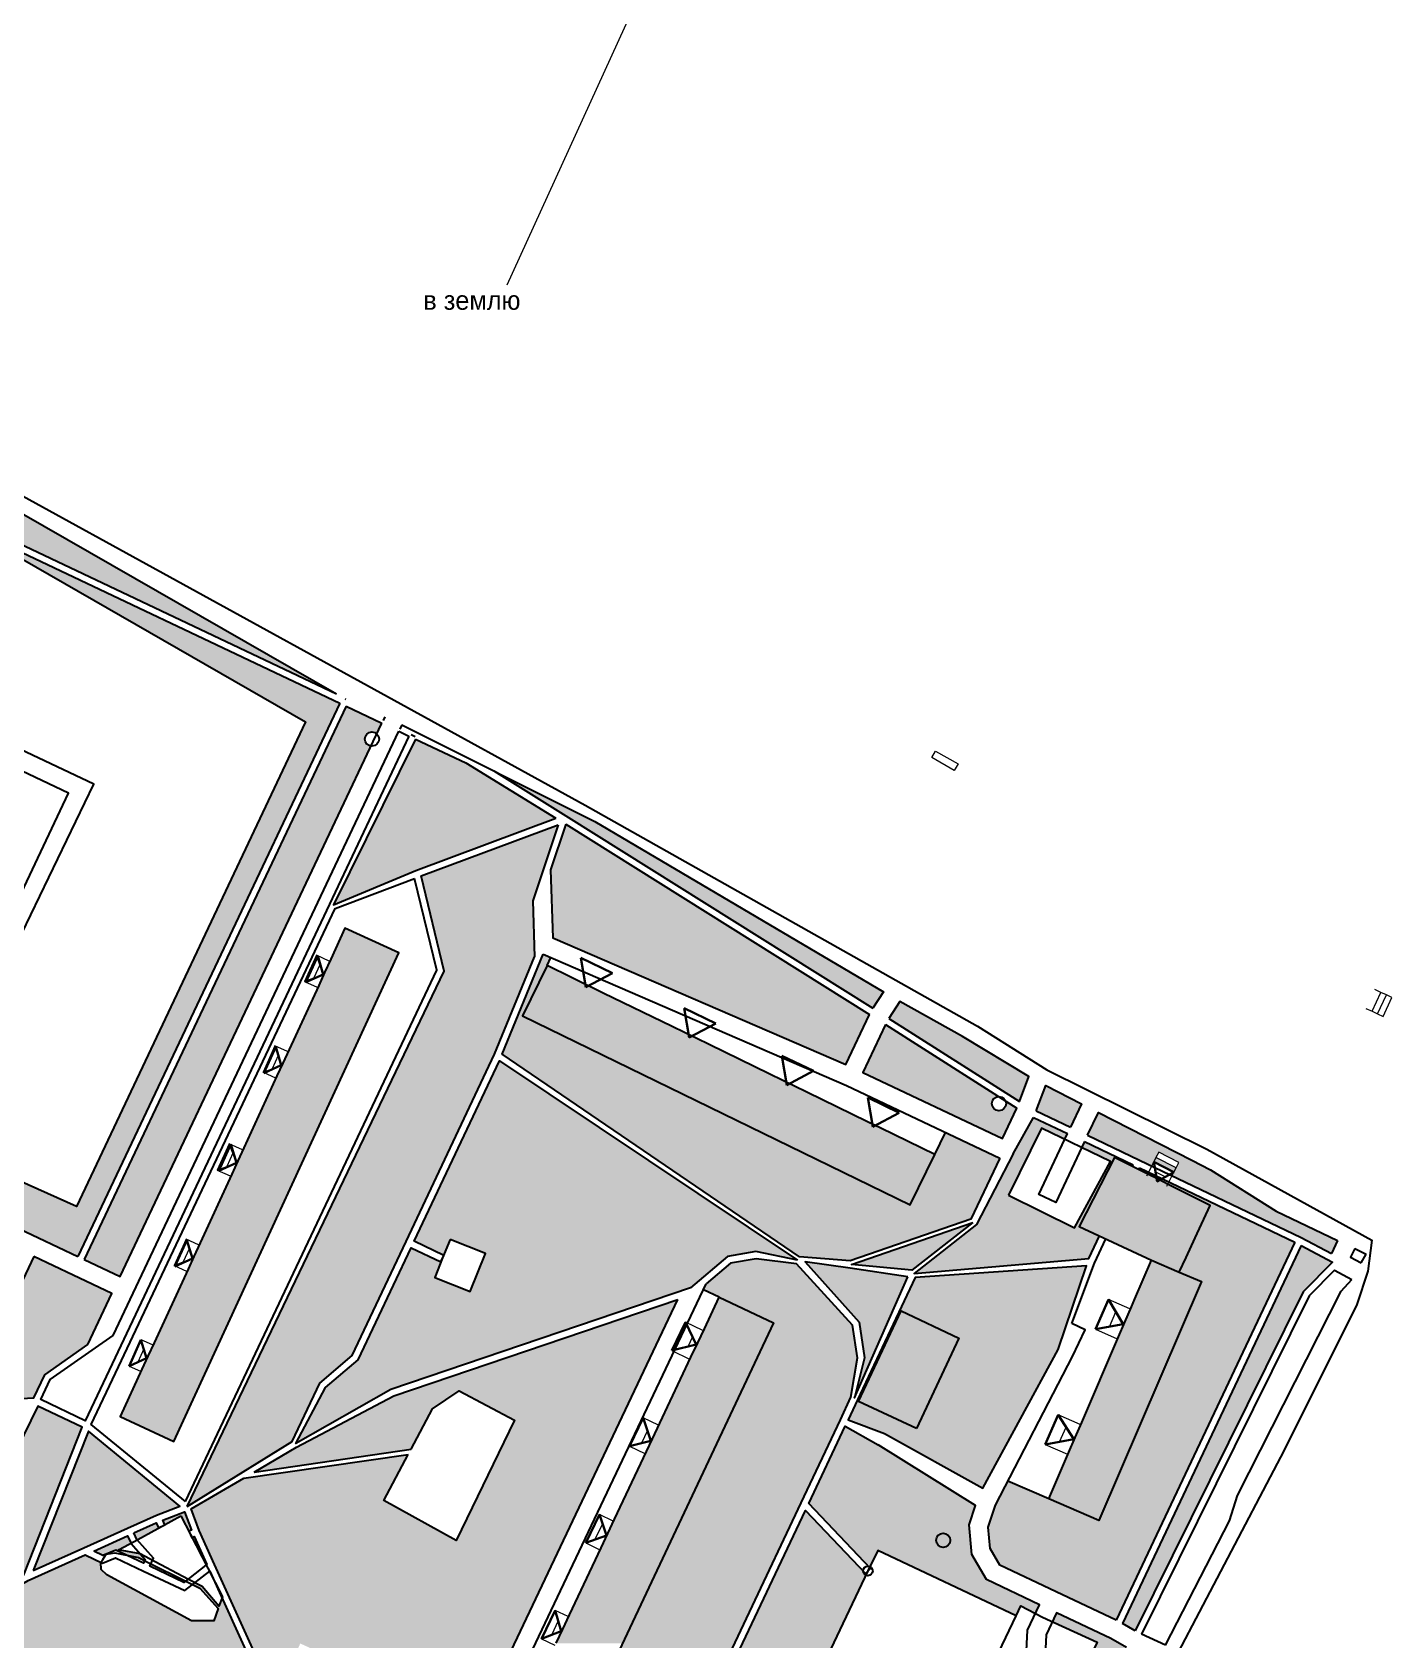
# Model space of a CAD drawing. Extents: x 1000 to 4000, y -4000 to -1000.
# Drawn here: x 2424.6 to 2712.3, y -2786.9 to -2446.8 of the extents above; entities that cross this region are included whole.
import ezdxf
from ezdxf.enums import TextEntityAlignment as Align

# ---------------------------------------------------------------- set-up
doc = ezdxf.new("R2010")
doc.units = 0
doc.header["$MEASUREMENT"] = 0
for name, color, linetype in [('18', 7, 'CONTINUOUS'), ('19', 7, 'CONTINUOUS'), ('AVTOSTOYANKI', 150, 'CONTINUOUS'), ('DOR_DOROZHKA', 40, 'CONTINUOUS'), ('DOR_LESTNICA', 6, 'CONTINUOUS'), ('DOR_PEREHOD', 9, 'CONTINUOUS'), ('DOR_TROPA_GRUNT', 42, 'CONTINUOUS'), ('GRANICA_UCHASTKA', 7, 'CONTINUOUS'), ('MUSOR_PLOSHCHADKI', 34, 'CONTINUOUS'), ('OGRAZHDENIYA', 12, 'CONTINUOUS'), ('PL_DETSKAYA', 1, 'CONTINUOUS'), ('PL_SOBAKI', 200, 'CONTINUOUS'), ('PL_VORKAUT', 4, 'CONTINUOUS'), ('PROEZDY', 253, 'CONTINUOUS'), ('ULICY_PROEZZH_CHAST', 252, 'CONTINUOUS'), ('VOROTA_SHLAGBAUMY', 30, 'CONTINUOUS'), ('ZDANIYA', 250, 'CONTINUOUS'), ('ZDANIYA_ZALIVKA', 251, 'CONTINUOUS')]:
    doc.layers.add(name, color=color, linetype=linetype)
doc.layers.add('GREEN_AREAS', color=7, linetype='CONTINUOUS', true_color=0x91ce82)
doc.layers.add('подъезды', color=6, linetype='CONTINUOUS', lineweight=40)
doc.styles.get("Standard").update_dxf_attribs({"font": 'txt', "height": 0.2})

msp = doc.modelspace()

# ---------------------------------------------------------------- hatches: boundary and pattern name
at = {"layer": 'GREEN_AREAS'}
h = msp.add_hatch(color=256, dxfattribs=at)
h.dxf.hatch_style = 1
h.paths.add_polyline_path([(2417.5, -2545.8), (2414.74, -2551.62), (2489.02, -2586.79)])
h = msp.add_hatch(color=256, dxfattribs=at)
h.dxf.hatch_style = 1
h.paths.add_polyline_path([(2401.24, -2680.57, -0.187333), (2400.73, -2681.07), (2397.3, -2688.33), (2425.99, -2701.9), (2434.29, -2705.83), (2489.69, -2588.76), (2414.1, -2552.97), (2391.28, -2601.19), (2391.37, -2601.95), (2392.16, -2602.31), (2416.34, -2554.79), (2482.45, -2592.72), (2433.97, -2695.22)])
h = msp.add_hatch(color=256, dxfattribs=at)
h.dxf.hatch_style = 1
h.paths.add_polyline_path([(2496.31, -2597.85, -0.374375), (2495.01, -2596.37, -0.654028), (2497.53, -2595.26), (2498.6, -2593), (2491.04, -2589.41), (2435.65, -2706.47), (2443.22, -2710.05)])
h = msp.add_hatch(color=256, dxfattribs=at)
h.dxf.hatch_style = 1
h.paths.add_polyline_path([(2516.35, -2601.42), (2505.7, -2596.38), (2488.39, -2631.45), (2505.78, -2624.16), (2535.42, -2613.09)])
h = msp.add_hatch(color=256, dxfattribs=at)
h.dxf.hatch_style = 1
h.paths.add_polyline_path([(2543.66, -2613.8), (2522.29, -2603.1), (2537.52, -2612.61), (2602.53, -2653.32), (2604.77, -2649.87)])
h = msp.add_hatch(color=256, dxfattribs=at)
h.dxf.hatch_style = 1
h.paths.add_polyline_path([(2503.75, -2702.65), (2522.48, -2663.03), (2530.92, -2642.42), (2530.53, -2630.56), (2535.91, -2614.51), (2506.93, -2625.33), (2511.79, -2645.45), (2457.45, -2758.69), (2479.64, -2745), (2485.49, -2732.64), (2492.35, -2726.75)])
h = msp.add_hatch(color=256, dxfattribs=at)
h.dxf.hatch_style = 1
h.paths.add_polyline_path([(2537.53, -2614.39), (2534.31, -2624), (2534.79, -2638.39), (2596.76, -2665.23), (2601.78, -2654.63)])
h = msp.add_hatch(color=256, dxfattribs=at)
h.dxf.hatch_style = 1
h.paths.add_polyline_path([(2528.38, -2654.94), (2533.57, -2644.29), (2534.4, -2642.59), (2532.76, -2641.88), (2524.09, -2663.06), (2586.97, -2705.93), (2597.68, -2706.78), (2623.25, -2697.96), (2629.38, -2685.02), (2617.88, -2679.58), (2615.61, -2684.26), (2610.42, -2694.91)])
h = msp.add_hatch(color=256, dxfattribs=at)
h.dxf.hatch_style = 1
h.paths.add_polyline_path([(2635.54, -2667.76), (2621.49, -2659.31), (2608.24, -2651.87), (2605.91, -2655.46), (2633.56, -2673.05)])
h = msp.add_hatch(color=256, dxfattribs=at)
h.dxf.hatch_style = 1
h.paths.add_polyline_path([(2605.19, -2656.78), (2600.41, -2666.89), (2629.96, -2680.87), (2632.99, -2674.47), (2630.59, -2672.94, -0.091878), (2630.69, -2673.48, -1), (2627.69, -2673.48, -0.393567), (2629.09, -2671.98)])
h = msp.add_hatch(color=256, dxfattribs=at)
h.dxf.hatch_style = 1
h.paths.add_polyline_path([(2577.76, -2704.8), (2586.54, -2706.6), (2523.47, -2664.45), (2505.42, -2702.61), (2511.68, -2705.57), (2513.03, -2702.22), (2520.53, -2705.2), (2517.32, -2713.24), (2509.81, -2710.25), (2511.47, -2706.1), (2511.07, -2706.94), (2504.78, -2703.97), (2493.57, -2727.68), (2486.71, -2733.57), (2480.38, -2745.36), (2500.52, -2733.94), (2563.92, -2712.46), (2571.73, -2705.84)])
h = msp.add_hatch(color=256, dxfattribs=at)
h.dxf.hatch_style = 1
h.paths.add_polyline_path([(2639.09, -2669.69), (2637.09, -2675.02), (2644.33, -2678.45), (2646.68, -2673.55)])
h = msp.add_hatch(color=256, dxfattribs=at)
h.dxf.hatch_style = 1
h.paths.add_polyline_path([(2648.22, -2706.23), (2650.47, -2701.48), (2646.15, -2699.48), (2653.6, -2684.86), (2657.43, -2686.78), (2657.59, -2686.45), (2647.3, -2681.52), (2646.71, -2682.76), (2652.82, -2685.7), (2645.15, -2699.75), (2631.2, -2692.83), (2638.22, -2678.68), (2643.11, -2681.03), (2643.69, -2679.8), (2636.5, -2676.4), (2632.16, -2684.12), (2624.4, -2699.03), (2611.21, -2709.44)])
h = msp.add_hatch(color=256, dxfattribs=at)
h.dxf.hatch_style = 1
h.paths.add_polyline_path([(2673.93, -2687.51), (2670.01, -2685.43), (2650.24, -2675.37), (2647.94, -2680.17), (2658.91, -2685.42), (2661.5, -2686.66), (2661.93, -2685.82), (2666.2, -2687.99), (2665.82, -2688.73), (2693.14, -2701.78), (2699.54, -2705.21), (2700.85, -2702.45), (2687.81, -2696.26)])
h.paths.add_polyline_path([(2666.66, -2687.09), (2662.39, -2684.92), (2662.99, -2683.74), (2667.26, -2685.91)], flags=16)
h = msp.add_hatch(color=256, dxfattribs=at)
h.dxf.hatch_style = 1
h.paths.add_polyline_path([(2691.8, -2702.8), (2665.14, -2690.06), (2664.91, -2690.53), (2665, -2690.57), (2673.91, -2695.04), (2670.71, -2701.89), (2668.77, -2706.05), (2667.34, -2709.11), (2672.06, -2711.14), (2650.35, -2761.66), (2639.76, -2757.1), (2631.05, -2753.36), (2628.44, -2758.4), (2626.93, -2763.07), (2627.35, -2767.62), (2629.36, -2771.1), (2641.28, -2776.74), (2653.97, -2782.75)])
h = msp.add_hatch(color=256, dxfattribs=at)
h.dxf.hatch_style = 1
h.paths.add_polyline_path([(2623.67, -2698.64), (2597.95, -2707.53), (2610.77, -2708.74)])
h = msp.add_hatch(color=256, dxfattribs=at)
h.dxf.hatch_style = 1
h.paths.add_polyline_path([(2693.58, -2713.28), (2699.75, -2707.02), (2693.14, -2703.48), (2655.3, -2783.44), (2658, -2785.01)])
h = msp.add_hatch(color=256, dxfattribs=at)
h.dxf.hatch_style = 1
h.paths.add_polyline_path([(2441.51, -2713.67), (2433.26, -2709.77), (2424.96, -2705.84), (2410.43, -2736.53), (2424.94, -2735.74), (2427.27, -2730.83), (2436.41, -2724.44)])
h = msp.add_hatch(color=256, dxfattribs=at)
h.dxf.hatch_style = 1
h.paths.add_polyline_path([(2587.36, -2757.93), (2595.64, -2740.39), (2597.86, -2735.58), (2599.23, -2727.25), (2598.18, -2720.36), (2586.34, -2707.37), (2577.79, -2706.32), (2572.39, -2707.25), (2567.21, -2711.64), (2566.64, -2712.85), (2570, -2714.44), (2581.49, -2719.86), (2514.37, -2862.26), (2502.89, -2856.85), (2499.24, -2855.13), (2498.77, -2856.13), (2498.48, -2862.82), (2513.32, -2869.84), (2530.56, -2878), (2554.53, -2827.32)])
h = msp.add_hatch(color=256, dxfattribs=at)
h.dxf.hatch_style = 1
h.paths.add_polyline_path([(2609.88, -2710.12), (2597.69, -2708.29), (2588.16, -2706.98), (2599.59, -2719.69), (2600.75, -2727.26), (2598.61, -2735.7)])
h = msp.add_hatch(color=256, dxfattribs=at)
h.dxf.hatch_style = 1
h.paths.add_polyline_path([(2641.71, -2725.51), (2647.68, -2707.77), (2611.48, -2710.25), (2599.26, -2736.12), (2597.31, -2740.35), (2604.99, -2743.3), (2625.79, -2754.83)])
h.paths.add_polyline_path([(2611.73, -2742.2), (2599.49, -2736.47), (2608.46, -2717.34), (2620.69, -2723.08)], flags=16)
h = msp.add_hatch(color=256, dxfattribs=at)
h.dxf.hatch_style = 1
h.paths.add_polyline_path([(2561.21, -2714.96), (2501.11, -2735.32), (2480.58, -2746.19), (2471.59, -2751.42), (2504.82, -2746.61), (2509.36, -2738.06), (2514.95, -2734.25), (2526.71, -2740.42), (2514.35, -2765.94), (2499.06, -2757.42), (2504.21, -2747.74), (2469.4, -2752.69), (2458.23, -2759.19), (2459.99, -2763.81), (2463.22, -2771.02), (2479.42, -2806.68), (2491.39, -2811.86), (2491.47, -2812.14), (2491.43, -2812.37), (2490.74, -2813.82), (2490.54, -2813.91), (2490.24, -2813.97), (2489.88, -2814.05), (2479.5, -2809.66), (2479.31, -2809.7), (2479.13, -2809.82), (2478.97, -2810.03), (2474.98, -2818.65), (2475.2, -2818.75), (2505.75, -2831.94)])
h.paths.add_polyline_path([(2498.64, -2795.55), (2495.53, -2802.4), (2478.24, -2794.54), (2479.9, -2790.89), (2481.35, -2787.7)], flags=16)
h.paths.add_polyline_path([(2480.59, -2810.74), (2490.03, -2814.95), (2486.76, -2822.26), (2480.31, -2819.38), (2481.63, -2816.44), (2478.64, -2815.1)], flags=16)
h = msp.add_hatch(color=256, dxfattribs=at)
h.dxf.hatch_style = 1
h.paths.add_polyline_path([(2435.23, -2741.93), (2425.79, -2737.46), (2401.99, -2786.13), (2422.86, -2773.2)])
h = msp.add_hatch(color=256, dxfattribs=at)
h.dxf.hatch_style = 1
h.paths.add_polyline_path([(2436.51, -2742.79), (2424.84, -2772.28), (2435.56, -2767.47), (2444.81, -2763.27), (2450.92, -2760.53), (2455.83, -2758.62)])
h = msp.add_hatch(color=256, dxfattribs=at)
h.dxf.hatch_style = 1
h.paths.add_polyline_path([(2603.65, -2745.7), (2596.67, -2741.71), (2588.93, -2758.11), (2601.56, -2771.35, -0.08978), (2601.9, -2771.45), (2603.55, -2767.99), (2632.81, -2781.85), (2633.81, -2779.76), (2636.89, -2781.34), (2637.76, -2779.5), (2626.53, -2774.18), (2623.45, -2768.87), (2622.87, -2762.62), (2624.19, -2758.53)])
h.paths.add_polyline_path([(2618.89, -2765.86, -1), (2615.89, -2765.86, -1)], flags=16)
h = msp.add_hatch(color=256, dxfattribs=at)
h.dxf.hatch_style = 1
h.paths.add_polyline_path([(2456.11, -2760.7), (2458.12, -2764.63), (2457.8, -2763.96), (2458.35, -2763.71), (2456.87, -2759.83), (2452.24, -2761.63), (2452.68, -2762.56)])
h = msp.add_hatch(color=256, dxfattribs=at)
h.dxf.hatch_style = 1
h.paths.add_polyline_path([(2605.7, -2838.78), (2576.44, -2824.91), (2601.04, -2773.25, -0.278954), (2600.47, -2772.39), (2588.24, -2759.56), (2556.04, -2827.64), (2568.78, -2854.54), (2577.88, -2853.11), (2618.49, -2852.48), (2623.37, -2852.41), (2625.12, -2848.99), (2621.76, -2846.7), (2620.35, -2849.65), (2604.18, -2841.99)])
h.paths.add_polyline_path([(2618.89, -2765.86, -1), (2615.89, -2765.86, -1)], flags=16)
h = msp.add_hatch(color=256, dxfattribs=at)
h.dxf.hatch_style = 1
h.paths.add_polyline_path([(2445.51, -2766.46), (2444.77, -2764.94), (2437.66, -2768.16), (2439.58, -2769.07), (2440.25, -2768.8), (2440.27, -2768.78), (2440.33, -2768.77), (2442.32, -2767.95), (2444.52, -2768.99), (2447.12, -2769.51), (2448.41, -2770.16), (2448.53, -2769.91), (2447.55, -2768.8), (2447.46, -2768.76), (2442.88, -2767.89)], flags=17)
h = msp.add_hatch(color=256, dxfattribs=at)
h.dxf.hatch_style = 1
h.paths.add_polyline_path([(2452.02, -2762.92), (2452.03, -2762.92), (2451.35, -2763.25), (2450.85, -2762.2), (2446.14, -2764.32), (2446.8, -2765.69), (2446.84, -2765.74)], flags=17)
h = msp.add_hatch(color=256, dxfattribs=at)
h.dxf.hatch_style = 1
h.paths.add_polyline_path([(2464.77, -2778.07), (2464.15, -2779.8), (2460.58, -2775.67), (2459.03, -2774.86), (2458.57, -2775.21), (2460.1, -2775.97), (2463.98, -2780.31), (2463.07, -2782.87), (2458.33, -2782.89), (2440.39, -2773.14), (2439.2, -2772.07), (2439.16, -2770.54), (2435.86, -2768.97), (2423.8, -2774.38), (2403.45, -2786.23), (2412.14, -2790.34), (2430.45, -2798.31), (2472.7, -2817.63), (2477.74, -2806.61)])
h = msp.add_hatch(color=256, dxfattribs=at)
h.dxf.hatch_style = 1
h.paths.add_polyline_path([(2656.19, -2788.58), (2652.86, -2786.64), (2641.38, -2781.21), (2640.5, -2783.07), (2649.98, -2787.42), (2623.49, -2843.06), (2623.62, -2843.13), (2626.97, -2845.41)])

# ---------------------------------------------------------------- linework, layer by layer
at = {"layer": '18', "color": 253, "linetype": 'Continuous', "lineweight": 0}
msp.add_line((2558.44, -2427.12), (2525.06, -2500.37), dxfattribs=at)
at = {"layer": 'AVTOSTOYANKI'}
for points in [[(2631.2, -2692.83), (2645.15, -2699.75), (2652.82, -2685.7), (2638.22, -2678.68)], [(2605.7, -2838.78), (2632.81, -2781.85), (2633.81, -2779.76), (2638.39, -2782.1), (2649.98, -2787.42), (2622.52, -2845.1), (2620.35, -2849.65), (2604.18, -2841.99)]]:
    msp.add_lwpolyline(points, close=True, dxfattribs=at)
at = {"layer": 'DOR_DOROZHKA', "linetype": 'Continuous', "lineweight": 0}
for p, q in [((2614.98, -2600.3), (2615.76, -2598.94)), ((2619.72, -2603.01), (2614.98, -2600.3)), ((2615.76, -2598.94), (2620.53, -2601.6)), ((2620.53, -2601.6), (2619.72, -2603.01)), ((2484.75, -2642.08), (2482.22, -2647.65)), ((2487.49, -2643.32), (2484.75, -2642.08)), ((2485.47, -2644.11), (2484.75, -2642.08)), ((2485.47, -2644.11), (2484.21, -2646.9)), ((2486.19, -2646.14), (2485.47, -2644.11)), ((2482.22, -2647.65), (2484.21, -2646.9)), ((2482.22, -2647.65), (2484.93, -2648.88)), ((2484.21, -2646.9), (2486.19, -2646.14)), ((2486.19, -2646.14), (2486.19, -2646.14)), ((2709.98, -2649.95), (2708.7, -2649.35)), ((2708.12, -2653.96), (2709.98, -2649.95)), ((2709.3, -2654.51), (2711.16, -2650.5)), ((2711.16, -2650.5), (2709.98, -2649.95)), ((2710.46, -2655.04), (2712.32, -2651.04)), ((2712.32, -2651.04), (2711.16, -2650.5)), ((2706.83, -2653.36), (2708.12, -2653.96)), ((2708.12, -2653.96), (2709.3, -2654.51)), ((2709.3, -2654.51), (2710.46, -2655.04)), ((2476, -2661.26), (2473.47, -2666.84)), ((2478.67, -2662.48), (2476, -2661.26)), ((2476.67, -2663.31), (2476, -2661.26)), ((2473.47, -2666.84), (2475.4, -2666.1)), ((2476.67, -2663.31), (2475.4, -2666.1)), ((2475.4, -2666.1), (2477.34, -2665.36)), ((2477.34, -2665.36), (2476.67, -2663.31)), ((2477.34, -2665.36), (2477.34, -2665.36)), ((2473.47, -2666.84), (2476.1, -2668.04)), ((2466.3, -2681.97), (2463.77, -2687.54)), ((2469.1, -2683.24), (2466.3, -2681.97)), ((2467.07, -2683.98), (2466.3, -2681.97)), ((2463.77, -2687.54), (2465.8, -2686.77)), ((2467.07, -2683.98), (2465.8, -2686.77)), ((2465.8, -2686.77), (2467.84, -2685.99)), ((2467.84, -2685.99), (2467.07, -2683.98)), ((2467.84, -2685.99), (2467.84, -2685.99)), ((2661.93, -2685.82), (2660.4, -2688.83)), ((2662.39, -2684.92), (2661.93, -2685.82)), ((2666.2, -2687.99), (2661.93, -2685.82)), ((2661.93, -2685.82), (2662.31, -2687.9)), ((2662.99, -2683.74), (2662.39, -2684.92)), ((2666.66, -2687.09), (2662.39, -2684.92)), ((2667.26, -2685.91), (2662.99, -2683.74)), ((2666.66, -2687.09), (2667.26, -2685.91)), ((2463.77, -2687.54), (2466.54, -2688.8)), ((2662.31, -2687.9), (2664.44, -2688.98)), ((2662.31, -2687.9), (2662.68, -2689.98)), ((2662.68, -2689.98), (2664.44, -2688.98)), ((2662.68, -2689.98), (2662.68, -2689.98)), ((2664.44, -2688.98), (2666.2, -2687.99)), ((2664.68, -2690.98), (2666.2, -2687.99)), ((2666.2, -2687.99), (2666.66, -2687.09)), ((2457.2, -2702.14), (2454.66, -2707.72)), ((2459.84, -2703.35), (2457.2, -2702.14)), ((2457.85, -2704.2), (2457.2, -2702.14)), ((2454.66, -2707.72), (2456.58, -2706.98)), ((2457.85, -2704.2), (2456.58, -2706.98)), ((2456.58, -2706.98), (2458.51, -2706.25)), ((2458.51, -2706.25), (2457.85, -2704.2)), ((2458.51, -2706.25), (2458.51, -2706.25)), ((2454.66, -2707.72), (2457.28, -2708.91)), ((2652.36, -2714.93), (2649.61, -2721.23)), ((2656.88, -2716.91), (2652.36, -2714.93)), ((2653.93, -2717.53), (2652.36, -2714.93)), ((2562.87, -2719.74), (2560.89, -2723.85)), ((2566.54, -2721.51), (2562.87, -2719.74)), ((2564.36, -2722.84), (2562.87, -2719.74)), ((2649.61, -2721.23), (2652.55, -2720.68)), ((2652.55, -2720.68), (2653.93, -2717.53)), ((2652.55, -2720.68), (2655.5, -2720.13)), ((2655.5, -2720.13), (2653.93, -2717.53)), ((2655.5, -2720.13), (2655.5, -2720.13)), ((2447.65, -2723.43), (2445.11, -2729)), ((2450.09, -2724.53), (2447.65, -2723.43)), ((2448.23, -2725.37), (2447.65, -2723.43)), ((2560.89, -2723.85), (2559.98, -2725.75)), ((2564.36, -2722.84), (2563.36, -2724.91)), ((2565.15, -2724.47), (2564.36, -2722.84)), ((2649.61, -2721.23), (2654.17, -2723.22)), ((2448.23, -2725.37), (2446.96, -2728.16)), ((2446.96, -2728.16), (2448.8, -2727.32)), ((2448.8, -2727.32), (2448.23, -2725.37)), ((2448.8, -2727.32), (2448.8, -2727.32)), ((2559.98, -2725.75), (2563.36, -2724.91)), ((2559.98, -2725.75), (2563.7, -2727.54)), ((2563.36, -2724.91), (2565.15, -2724.47)), ((2565.15, -2724.47), (2565.15, -2724.47)), ((2445.11, -2729), (2446.96, -2728.16)), ((2445.11, -2729), (2447.52, -2730.1)), ((2553.9, -2739.94), (2551.64, -2744.63)), ((2557.12, -2741.49), (2553.9, -2739.94)), ((2554.82, -2742.64), (2553.9, -2739.94)), ((2641.73, -2739.32), (2638.98, -2745.61)), ((2646.38, -2741.35), (2641.73, -2739.32)), ((2643.38, -2741.91), (2641.73, -2739.32)), ((2554.82, -2742.64), (2553.53, -2745.32)), ((2555.55, -2744.82), (2554.82, -2742.64)), ((2642, -2745.06), (2643.38, -2741.91)), ((2642, -2745.06), (2645.03, -2744.5)), ((2645.03, -2744.5), (2643.38, -2741.91)), ((2645.03, -2744.5), (2645.03, -2744.5)), ((2551.64, -2744.63), (2551.01, -2745.95)), ((2551.01, -2745.95), (2553.53, -2745.32)), ((2551.01, -2745.95), (2554.28, -2747.52)), ((2553.53, -2745.32), (2555.55, -2744.82)), ((2555.55, -2744.82), (2555.55, -2744.82)), ((2638.98, -2745.61), (2642, -2745.06)), ((2638.98, -2745.61), (2643.67, -2747.66)), ((2544.64, -2760.43), (2542.47, -2764.95)), ((2547.54, -2761.82), (2544.64, -2760.43)), ((2545.3, -2762.39), (2544.64, -2760.43)), ((2542.47, -2764.95), (2541.75, -2766.43)), ((2545.3, -2762.39), (2543.7, -2765.72)), ((2543.7, -2765.72), (2546.12, -2764.84)), ((2546.12, -2764.84), (2545.3, -2762.39)), ((2546.12, -2764.84), (2546.12, -2764.84)), ((2541.75, -2766.43), (2543.7, -2765.72)), ((2541.75, -2766.43), (2544.7, -2767.86)), ((2535.31, -2780.7), (2533.05, -2785.39)), ((2538.03, -2782.01), (2535.31, -2780.7)), ((2535.94, -2782.88), (2535.31, -2780.7)), ((2533.05, -2785.39), (2532.42, -2786.7)), ((2535.94, -2782.88), (2534.48, -2785.91)), ((2534.48, -2785.91), (2536.57, -2785.11)), ((2536.57, -2785.11), (2535.94, -2782.88)), ((2536.57, -2785.11), (2536.57, -2785.11)), ((2532.42, -2786.7), (2534.48, -2785.91)), ((2532.42, -2786.7), (2535.19, -2788.04))]:
    msp.add_line(p, q, dxfattribs=at)
at = {"layer": 'DOR_DOROZHKA'}
for p, q in [((2469.4, -2752.69), (2504.21, -2747.74)), ((2471.59, -2751.42), (2504.82, -2746.61))]:
    msp.add_line(p, q, dxfattribs=at)
for points in [[(2414.1, -2552.97), (2489.69, -2588.76)], [(2414.74, -2551.62), (2489.02, -2586.79)], [(2489.69, -2588.76), (2434.29, -2705.83)], [(2491.04, -2589.41), (2435.65, -2706.47)], [(2491.04, -2589.41), (2498.6, -2593)], [(2502.22, -2594.72), (2504.34, -2595.73)], [(2502.86, -2593.36), (2502.86, -2593.36)], [(2504.34, -2595.73), (2487.51, -2631.32), (2441.52, -2728.53), (2435.83, -2740.56), (2426.43, -2736.1), (2428.45, -2731.83), (2441.73, -2722.55)], [(2505.7, -2596.38), (2488.39, -2631.45), (2505.78, -2624.16), (2535.42, -2613.09)], [(2505.7, -2596.38), (2516.35, -2601.42), (2535.42, -2613.09)], [(2518.74, -2601.13), (2518.74, -2601.13)], [(2522.29, -2603.1), (2537.52, -2612.61), (2602.53, -2653.32)], [(2506.93, -2625.33), (2535.91, -2614.51)], [(2537.53, -2614.39), (2601.78, -2654.63)], [(2457.03, -2757.67), (2437.12, -2741.35), (2442.88, -2729.17), (2488.74, -2632.24), (2505.52, -2625.86)], [(2457.45, -2758.69), (2479.64, -2745), (2485.49, -2732.64), (2492.35, -2726.75), (2503.75, -2702.65), (2522.48, -2663.03), (2530.92, -2642.42)], [(2629.38, -2685.02), (2623.25, -2697.96), (2597.68, -2706.78), (2586.97, -2705.93), (2524.09, -2663.06), (2532.76, -2641.88)], [(2605.91, -2655.46), (2633.56, -2673.05)], [(2605.19, -2656.78), (2632.99, -2674.47)], [(2586.54, -2706.6), (2577.76, -2704.8), (2571.73, -2705.84), (2563.92, -2712.46), (2500.52, -2733.94), (2480.38, -2745.36), (2486.71, -2733.57), (2493.57, -2727.68), (2504.78, -2703.97), (2511.07, -2706.94), (2511.71, -2705.59), (2505.42, -2702.61), (2523.47, -2664.45), (2586.54, -2706.6)], [(2636.5, -2676.4), (2643.69, -2679.8)], [(2637.09, -2675.02), (2644.33, -2678.45)], [(2647.3, -2681.52), (2657.59, -2686.45)], [(2647.94, -2680.17), (2658.91, -2685.42), (2693.14, -2701.78), (2699.54, -2705.21)], [(2632.16, -2684.12), (2624.4, -2699.03), (2611.21, -2709.44), (2648.22, -2706.23), (2650.47, -2701.48)], [(2657.43, -2686.78), (2657.59, -2686.45)], [(2658.78, -2687.45), (2658.94, -2687.1)], [(2658.94, -2687.1), (2691.8, -2702.8)], [(2623.67, -2698.64), (2610.77, -2708.74), (2597.95, -2707.53), (2623.67, -2698.64)], [(2644.57, -2720.03), (2649.42, -2707.22), (2651.83, -2702.11)], [(2691.8, -2702.8), (2653.97, -2782.75)], [(2693.14, -2703.48), (2655.3, -2783.44)], [(2693.14, -2703.48), (2699.75, -2707.02), (2693.58, -2713.28), (2658, -2785.01)], [(2424.96, -2705.84), (2410.43, -2736.53), (2424.94, -2735.74), (2427.27, -2730.83), (2436.41, -2724.44)], [(2530.56, -2878), (2554.53, -2827.32), (2587.36, -2757.93), (2595.64, -2740.39), (2597.86, -2735.58), (2599.23, -2727.25), (2598.18, -2720.36), (2586.34, -2707.37), (2577.79, -2706.32), (2572.39, -2707.25), (2567.21, -2711.64)], [(2609.88, -2710.12), (2597.69, -2708.29), (2588.16, -2706.98), (2599.59, -2719.69), (2600.75, -2727.26), (2598.61, -2735.7), (2609.88, -2710.12)], [(2641.71, -2725.51), (2647.68, -2707.77), (2611.48, -2710.25), (2599.26, -2736.12), (2597.31, -2740.35), (2604.99, -2743.3)], [(2700.21, -2708.69), (2694.82, -2714.16), (2659.33, -2785.7)], [(2471.59, -2751.42), (2480.58, -2746.19), (2501.11, -2735.32), (2561.21, -2714.96)], [(2401.99, -2786.13), (2422.86, -2773.2), (2435.23, -2741.93), (2425.79, -2737.46), (2401.99, -2786.13)], [(2424.84, -2772.28), (2435.56, -2767.47), (2444.81, -2763.27), (2450.92, -2760.53), (2455.83, -2758.62), (2436.51, -2742.79), (2424.84, -2772.28)], [(2623.37, -2852.41), (2618.49, -2852.48), (2577.88, -2853.11), (2568.78, -2854.54), (2556.04, -2827.64), (2588.24, -2759.56), (2600.93, -2772.87), (2602.01, -2771.83), (2588.93, -2758.11), (2596.67, -2741.71), (2603.65, -2745.7)], [(2479.42, -2806.68), (2463.22, -2771.02), (2459.99, -2763.81), (2458.23, -2759.19), (2469.4, -2752.69)], [(2446.14, -2764.32), (2450.85, -2762.2), (2451.35, -2763.25), (2452.7, -2762.6), (2452.24, -2761.63), (2456.87, -2759.83), (2458.35, -2763.71), (2457.8, -2763.96), (2458.43, -2765.32), (2458.93, -2765.09), (2461.57, -2771.02), (2461.35, -2771.16), (2456.71, -2774.76), (2449.51, -2771.35), (2450.31, -2769.65), (2446.8, -2765.69), (2446.14, -2764.32)], [(2437.66, -2768.16), (2444.77, -2764.94), (2445.54, -2766.53), (2448.53, -2769.91), (2448.16, -2770.71), (2442.32, -2767.95), (2439.58, -2769.07), (2437.66, -2768.16)], [(2430.45, -2798.31), (2412.14, -2790.34), (2403.45, -2786.23), (2423.8, -2774.38), (2435.86, -2768.97), (2439.53, -2770.71), (2442.28, -2769.59), (2448.19, -2772.39), (2456.91, -2776.51), (2462.19, -2772.4), (2462.19, -2772.4), (2477.74, -2806.61)]]:
    msp.add_lwpolyline(points, dxfattribs=at)
at = {"layer": 'DOR_LESTNICA'}
for points in [[(2535.91, -2614.51), (2530.53, -2630.56)], [(2537.53, -2614.39), (2534.31, -2624)]]:
    msp.add_lwpolyline(points, dxfattribs=at)
at = {"layer": 'DOR_PEREHOD'}
for points in [[(2700.85, -2702.45), (2699.54, -2705.21)], [(2704.46, -2704.17), (2703.6, -2705.99), (2705.82, -2707.2)], [(2700.21, -2708.69), (2703.88, -2710.7)]]:
    msp.add_lwpolyline(points, dxfattribs=at)
at = {"layer": 'DOR_TROPA_GRUNT'}
for points in [[(2457.45, -2758.69), (2511.79, -2645.45), (2506.93, -2625.33)], [(2457.03, -2757.67), (2510.21, -2645.29), (2505.52, -2625.86)]]:
    msp.add_lwpolyline(points, dxfattribs=at)
at = {"layer": 'GRANICA_UCHASTKA'}
msp.add_lwpolyline([(2215.17, -2429.55), (2323.93, -2487.32), (2371.51, -2514.34), (2416.1, -2541.42), (2541.6, -2610.34), (2624.62, -2657.13), (2639.32, -2666.33), (2673.18, -2683.13), (2708.1, -2702.41), (2707.24, -2708.94), (2704.89, -2715.99), (2689.52, -2746.82), (2635.63, -2849.5), (2588.55, -2942.53), (2535.16, -3045.19), (2525.18, -3046.4), (2519.22, -3048.53), (2500.94, -3059.41), (2494.48, -3061.55), (2486.58, -3066.22), (2386.51, -3017.28), (2312.77, -2983.8), (1995.98, -2833.83)], dxfattribs=at)
at = {"layer": 'GREEN_AREAS'}
for p, q in [((2570, -2714.44), (2566.64, -2712.85)), ((2639.76, -2757.1), (2631.05, -2753.36))]:
    msp.add_line(p, q, dxfattribs=at)
for points in [[(2533.57, -2644.29), (2534.4, -2642.59)], [(2615.61, -2684.26), (2617.88, -2679.58)]]:
    msp.add_lwpolyline(points, dxfattribs=at)
at = {"layer": 'MUSOR_PLOSHCHADKI'}
for centre in [(2496.51, -2596.37), (2629.19, -2673.48), (2617.39, -2765.86)]:
    msp.add_circle(centre, 1.5, dxfattribs=at)
at = {"layer": 'OGRAZHDENIYA'}
for points in [[(2416.34, -2554.79), (2482.45, -2592.72), (2433.97, -2695.22), (2400.57, -2680.27), (2344.16, -2654.07), (2373.92, -2593.91), (2388.57, -2600.66), (2392.16, -2602.31), (2416.34, -2554.79)], [(2605.7, -2838.78), (2632.81, -2781.85), (2603.55, -2767.99), (2601.47, -2772.35), (2576.44, -2824.91), (2605.7, -2838.78)]]:
    msp.add_lwpolyline(points, dxfattribs=at)
at = {"layer": 'PL_DETSKAYA'}
msp.add_lwpolyline([(2504.82, -2746.61), (2509.36, -2738.06), (2514.95, -2734.25), (2526.71, -2740.42), (2514.35, -2765.94), (2499.06, -2757.42), (2504.21, -2747.74)], dxfattribs=at)
for points in [[(2456.11, -2760.7), (2458.12, -2764.64), (2461.77, -2771.78), (2464.86, -2777.82), (2464.15, -2779.8), (2460.58, -2775.67), (2457.69, -2774.16), (2449.42, -2769.78), (2447.46, -2768.76), (2442.88, -2767.89), (2446.17, -2766.11), (2452.02, -2762.92)], [(2442.08, -2768.5), (2447.12, -2769.51), (2449.03, -2770.46), (2457.25, -2774.56), (2460.1, -2775.97), (2463.98, -2780.31), (2463.07, -2782.87), (2458.33, -2782.89), (2440.39, -2773.14), (2439.2, -2772.07), (2439.16, -2770.53), (2439.54, -2769.92), (2440.27, -2768.78)]]:
    msp.add_lwpolyline(points, close=True, dxfattribs=at)
at = {"layer": 'PL_SOBAKI'}
msp.add_lwpolyline([(2605.7, -2838.78), (2632.81, -2781.85), (2603.55, -2767.99), (2601.47, -2772.35), (2576.44, -2824.91)], close=True, dxfattribs=at)
at = {"layer": 'PL_VORKAUT'}
msp.add_lwpolyline([(2513.03, -2702.22), (2511.47, -2706.1), (2509.81, -2710.25), (2517.32, -2713.24), (2520.53, -2705.2)], close=True, dxfattribs=at)
at = {"layer": 'PROEZDY'}
for points in [[(2414.74, -2551.62), (2417.5, -2545.8), (2489.02, -2586.79)], [(2403.34, -2676.99), (2437.65, -2605.93), (2406.43, -2591.16), (2393.86, -2621.9), (2391.28, -2601.19), (2414.1, -2552.97)], [(2490.86, -2587.84), (2491.01, -2587.93)], [(2435.65, -2706.47), (2443.22, -2710.05), (2498.6, -2593)], [(2441.73, -2722.55), (2445.98, -2713.57), (2502.22, -2594.72)], [(2499.24, -2591.64), (2498.87, -2592.43)], [(2498.87, -2592.43), (2498.87, -2592.43)], [(2502.86, -2593.36), (2502.43, -2594.28)], [(2502.86, -2593.36), (2543.66, -2613.8), (2604.77, -2649.87), (2602.53, -2653.32)], [(2377.15, -2662.38), (2401.15, -2673.74), (2432.33, -2607.84), (2408.33, -2596.48), (2395.6, -2623.39), (2377.15, -2662.38)], [(2504.78, -2595.39), (2505.69, -2595.82)], [(2534.31, -2624), (2534.79, -2638.39), (2596.76, -2665.23), (2601.78, -2654.63)], [(2530.53, -2630.56), (2530.92, -2642.42)], [(2532.76, -2641.88), (2596.92, -2669.66), (2629.38, -2685.02)], [(2633.56, -2673.05), (2635.54, -2667.76), (2621.49, -2659.31), (2608.24, -2651.87), (2605.91, -2655.46)], [(2605.19, -2656.78), (2600.41, -2666.89), (2629.96, -2680.87), (2632.99, -2674.47)], [(2637.09, -2675.02), (2639.09, -2669.69), (2646.68, -2673.55), (2644.33, -2678.45)], [(2632.16, -2684.12), (2636.5, -2676.4)], [(2647.94, -2680.17), (2650.24, -2675.37), (2670.01, -2685.43), (2673.93, -2687.51), (2687.81, -2696.26), (2700.85, -2702.45)], [(2647.3, -2681.52), (2641.2, -2694.41), (2637.59, -2692.69), (2643.69, -2679.8)], [(2397.3, -2688.33), (2425.99, -2701.9), (2434.29, -2705.83)], [(2436.41, -2724.44), (2441.51, -2713.67), (2433.26, -2709.77), (2424.96, -2705.84)], [(2704.46, -2704.17), (2706.89, -2705.32)], [(2530.56, -2878), (2513.32, -2869.84), (2498.48, -2862.82), (2498.77, -2856.13), (2508.93, -2834.55), (2567.21, -2711.64)], [(2475.2, -2818.75), (2505.75, -2831.94), (2561.21, -2714.96)], [(2653.97, -2782.75), (2641.28, -2776.74), (2629.36, -2771.1), (2627.35, -2767.62), (2626.93, -2763.07), (2628.44, -2758.4), (2644.74, -2726.97), (2647.4, -2721.37), (2644.57, -2720.03)], [(2604.99, -2743.3), (2625.79, -2754.83), (2641.71, -2725.51)], [(2625.12, -2848.99), (2621.63, -2846.61), (2611.37, -2841.75), (2634.86, -2792.13), (2635.23, -2784.86), (2637.76, -2779.5), (2626.53, -2774.18), (2623.45, -2768.87), (2622.87, -2762.62), (2624.19, -2758.53), (2603.65, -2745.7)], [(2656.19, -2788.58), (2652.86, -2786.64), (2641.38, -2781.21), (2639.18, -2785.85), (2638.81, -2793.13), (2616.7, -2839.85), (2623.62, -2843.13), (2626.97, -2845.41)], [(2658, -2785.01), (2655.3, -2783.44)], [(2664.39, -2788.03), (2659.33, -2785.7)]]:
    msp.add_lwpolyline(points, dxfattribs=at)
at = {"layer": 'ULICY_PROEZZH_CHAST'}
for points in [[(2705.82, -2707.2), (2706.89, -2705.32)], [(2664.39, -2788.03), (2677.98, -2761.76), (2679.65, -2756.41), (2701.56, -2713.16), (2703.88, -2710.7)]]:
    msp.add_lwpolyline(points, dxfattribs=at)
at = {"layer": 'VOROTA_SHLAGBAUMY'}
msp.add_circle((2601.47, -2772.35), 1, dxfattribs=at)
at = {"layer": 'ZDANIYA'}
for points in [[(2485.25, -2648.47), (2478.99, -2662.07), (2477.66, -2664.95), (2476.42, -2667.63), (2469.42, -2682.83), (2468.16, -2685.58), (2466.86, -2688.39), (2460.16, -2702.94), (2458.82, -2705.84), (2457.6, -2708.5), (2450.41, -2724.12), (2449.12, -2726.91), (2447.84, -2729.69), (2443.23, -2739.71), (2454.61, -2744.95), (2502.19, -2641.62), (2490.81, -2636.38), (2487.81, -2642.91), (2486.51, -2645.73)], [(2533.57, -2644.29), (2528.38, -2654.94), (2610.42, -2694.91), (2615.61, -2684.26), (2604.22, -2678.71), (2601.36, -2677.32), (2588.56, -2671.08), (2580.68, -2667.24), (2567.87, -2661), (2560.05, -2657.19), (2545.46, -2650.09), (2538.74, -2646.81)], [(2667.34, -2709.11), (2668.77, -2706.05), (2670.71, -2701.89), (2673.91, -2695.04), (2665, -2690.57), (2663, -2689.57), (2660.72, -2688.42), (2653.6, -2684.86), (2646.15, -2699.48), (2654.36, -2703.29), (2661.46, -2706.58)], [(2645.34, -2744.09), (2646.7, -2740.94), (2654.49, -2722.81), (2655.82, -2719.72), (2657.2, -2716.5), (2657.92, -2714.82), (2661.46, -2706.58), (2667.34, -2709.11), (2672.06, -2711.14), (2650.35, -2761.66), (2639.76, -2757.1), (2643.99, -2747.25)], [(2611.73, -2742.2), (2599.49, -2736.47), (2608.46, -2717.34), (2620.69, -2723.08)]]:
    msp.add_lwpolyline(points, close=True, dxfattribs=at)
msp.add_lwpolyline([(2535.51, -2787.63), (2536.89, -2784.7), (2538.35, -2781.6), (2545.02, -2767.45), (2546.44, -2764.43), (2547.86, -2761.41), (2554.6, -2747.11), (2555.87, -2744.41), (2557.44, -2741.08), (2564.02, -2727.13), (2565.47, -2724.06), (2566.86, -2721.1), (2570, -2714.44), (2581.49, -2719.86), (2514.37, -2862.26)], dxfattribs=at)
at = {"layer": 'ZDANIYA_ZALIVKA'}
for points in [[(2488.4, -2641.62), (2502.19, -2641.62), (2490.81, -2636.38)], [(2487.81, -2642.91), (2501.6, -2642.91), (2488.4, -2641.62), (2502.19, -2641.62)], [(2485.25, -2648.47), (2499.04, -2648.47), (2486.51, -2645.73), (2500.3, -2645.73)], [(2486.51, -2645.73), (2500.3, -2645.73), (2487.81, -2642.91), (2501.6, -2642.91)], [(2532.34, -2646.81), (2538.74, -2646.81), (2533.57, -2644.29)], [(2478.99, -2662.07), (2492.78, -2662.07), (2485.25, -2648.47), (2499.04, -2648.47)], [(2530.75, -2650.09), (2545.46, -2650.09), (2532.34, -2646.81), (2538.74, -2646.81)], [(2528.38, -2654.94), (2555.43, -2654.94), (2530.75, -2650.09), (2545.46, -2650.09)], [(2533, -2657.19), (2560.05, -2657.19), (2528.38, -2654.94), (2555.43, -2654.94)], [(2540.82, -2661), (2567.87, -2661), (2533, -2657.19), (2560.05, -2657.19)], [(2477.66, -2664.95), (2491.45, -2664.95), (2478.99, -2662.07), (2492.78, -2662.07)], [(2553.63, -2667.24), (2580.68, -2667.24), (2540.82, -2661), (2567.87, -2661)], [(2476.42, -2667.63), (2490.22, -2667.63), (2477.66, -2664.95), (2491.45, -2664.95)], [(2469.42, -2682.83), (2483.22, -2682.83), (2476.42, -2667.63), (2490.22, -2667.63)], [(2561.51, -2671.08), (2588.56, -2671.08), (2553.63, -2667.24), (2580.68, -2667.24)], [(2574.31, -2677.32), (2601.36, -2677.32), (2561.51, -2671.08), (2588.56, -2671.08)], [(2577.18, -2678.71), (2604.22, -2678.71), (2574.31, -2677.32), (2601.36, -2677.32)], [(2588.55, -2684.26), (2615.61, -2684.26), (2577.18, -2678.71), (2604.22, -2678.71)], [(2468.16, -2685.58), (2481.95, -2685.58), (2469.42, -2682.83), (2483.22, -2682.83)], [(2466.86, -2688.39), (2480.66, -2688.39), (2468.16, -2685.58), (2481.95, -2685.58)], [(2610.42, -2694.91), (2610.42, -2694.91), (2588.55, -2684.26), (2615.61, -2684.26)], [(2651.78, -2688.42), (2660.72, -2688.42), (2653.6, -2684.86)], [(2460.16, -2702.94), (2473.96, -2702.94), (2466.86, -2688.39), (2480.66, -2688.39)], [(2650.69, -2690.57), (2665, -2690.57), (2651.2, -2689.57), (2663, -2689.57)], [(2651.2, -2689.57), (2663, -2689.57), (2651.78, -2688.42), (2660.72, -2688.42)], [(2648.41, -2695.04), (2673.91, -2695.04), (2650.69, -2690.57), (2665, -2690.57)], [(2646.15, -2699.48), (2671.84, -2699.48), (2648.41, -2695.04), (2673.91, -2695.04)], [(2651.35, -2701.89), (2670.71, -2701.89), (2646.15, -2699.48), (2671.84, -2699.48)], [(2458.82, -2705.84), (2472.62, -2705.84), (2460.16, -2702.94), (2473.96, -2702.94)], [(2654.36, -2703.29), (2670.06, -2703.29), (2651.35, -2701.89), (2670.71, -2701.89)], [(2660.3, -2706.05), (2668.77, -2706.05), (2654.36, -2703.29), (2670.06, -2703.29)], [(2457.6, -2708.5), (2471.4, -2708.5), (2458.82, -2705.84), (2472.62, -2705.84)], [(2661.46, -2706.58), (2668.52, -2706.58), (2660.3, -2706.05), (2668.77, -2706.05)], [(2660.37, -2709.11), (2667.34, -2709.11), (2661.46, -2706.58)], [(2667.34, -2709.11), (2667.34, -2709.11), (2661.46, -2706.58), (2668.52, -2706.58)], [(2450.41, -2724.12), (2464.2, -2724.12), (2457.6, -2708.5), (2471.4, -2708.5)], [(2659.5, -2711.14), (2672.06, -2711.14), (2660.37, -2709.11), (2667.34, -2709.11)], [(2657.92, -2714.82), (2670.47, -2714.82), (2659.5, -2711.14), (2672.06, -2711.14)], [(2567.45, -2719.86), (2581.49, -2719.86), (2570, -2714.44)], [(2605.77, -2723.08), (2620.69, -2723.08), (2608.46, -2717.34)], [(2655.82, -2719.72), (2668.37, -2719.72), (2657.2, -2716.5), (2669.75, -2716.5)], [(2657.2, -2716.5), (2669.75, -2716.5), (2657.92, -2714.82), (2670.47, -2714.82)], [(2566.86, -2721.1), (2580.9, -2721.1), (2567.45, -2719.86), (2581.49, -2719.86)], [(2654.49, -2722.81), (2667.04, -2722.81), (2655.82, -2719.72), (2668.37, -2719.72)], [(2449.12, -2726.91), (2462.92, -2726.91), (2450.41, -2724.12), (2464.2, -2724.12)], [(2564.02, -2727.13), (2578.06, -2727.13), (2565.47, -2724.06), (2579.5, -2724.06)], [(2565.47, -2724.06), (2579.5, -2724.06), (2566.86, -2721.1), (2580.9, -2721.1)], [(2599.49, -2736.47), (2614.42, -2736.47), (2605.77, -2723.08), (2620.69, -2723.08)], [(2646.7, -2740.94), (2659.25, -2740.94), (2654.49, -2722.81), (2667.04, -2722.81)], [(2447.84, -2729.69), (2461.64, -2729.69), (2449.12, -2726.91), (2462.92, -2726.91)], [(2557.44, -2741.08), (2571.48, -2741.08), (2564.02, -2727.13), (2578.06, -2727.13)], [(2443.23, -2739.71), (2457.03, -2739.71), (2447.84, -2729.69), (2461.64, -2729.69)], [(2611.73, -2742.2), (2611.73, -2742.2), (2599.49, -2736.47), (2614.42, -2736.47)], [(2454.61, -2744.95), (2454.61, -2744.95), (2443.23, -2739.71), (2457.03, -2739.71)], [(2555.87, -2744.41), (2569.91, -2744.41), (2557.44, -2741.08), (2571.48, -2741.08)], [(2645.34, -2744.09), (2657.9, -2744.09), (2646.7, -2740.94), (2659.25, -2740.94)], [(2554.6, -2747.11), (2568.64, -2747.11), (2555.87, -2744.41), (2569.91, -2744.41)], [(2643.99, -2747.25), (2656.54, -2747.25), (2645.34, -2744.09), (2657.9, -2744.09)], [(2547.86, -2761.41), (2561.9, -2761.41), (2554.6, -2747.11), (2568.64, -2747.11)], [(2639.76, -2757.1), (2652.31, -2757.1), (2643.99, -2747.25), (2656.54, -2747.25)], [(2650.35, -2761.66), (2650.35, -2761.66), (2639.76, -2757.1), (2652.31, -2757.1)], [(2546.44, -2764.43), (2560.48, -2764.43), (2547.86, -2761.41), (2561.9, -2761.41)], [(2545.02, -2767.45), (2559.06, -2767.45), (2546.44, -2764.43), (2560.48, -2764.43)], [(2538.35, -2781.6), (2552.39, -2781.6), (2545.02, -2767.45), (2559.06, -2767.45)], [(2536.89, -2784.7), (2550.93, -2784.7), (2538.35, -2781.6), (2552.39, -2781.6)], [(2535.51, -2787.63), (2549.55, -2787.63), (2536.89, -2784.7), (2550.93, -2784.7)]]:
    msp.add_solid(points, dxfattribs=at)
at = {"layer": 'подъезды', "lineweight": 30}
for p, q in [((2482.5, -2647.82), (2485.03, -2642.25)), ((2485.03, -2642.25), (2486.19, -2646.14)), ((2547.39, -2645.86), (2540.72, -2642.64)), ((2540.72, -2642.64), (2541.78, -2648.86)), ((2541.78, -2648.86), (2547.39, -2645.86)), ((2486.19, -2646.14), (2482.5, -2647.82)), ((2569.26, -2656.51), (2562.58, -2653.29)), ((2562.58, -2653.29), (2563.64, -2659.51)), ((2563.64, -2659.51), (2569.26, -2656.51)), ((2473.65, -2667.05), (2476.18, -2661.47)), ((2476.18, -2661.47), (2477.34, -2665.36)), ((2477.34, -2665.36), (2473.65, -2667.05)), ((2589.91, -2666.57), (2583.24, -2663.35)), ((2583.24, -2663.35), (2584.3, -2669.57)), ((2584.3, -2669.57), (2589.91, -2666.57)), ((2608.09, -2675.43), (2601.42, -2672.21)), ((2601.42, -2672.21), (2602.47, -2678.42)), ((2602.47, -2678.42), (2608.09, -2675.43)), ((2464.15, -2687.68), (2466.68, -2682.1)), ((2466.68, -2682.1), (2467.84, -2685.99)), ((2467.84, -2685.99), (2464.15, -2687.68)), ((2661.93, -2685.82), (2662.68, -2689.98)), ((2666.2, -2687.99), (2661.93, -2685.82)), ((2662.68, -2689.98), (2666.2, -2687.99)), ((2454.82, -2707.94), (2457.35, -2702.36)), ((2457.35, -2702.36), (2458.51, -2706.25)), ((2458.51, -2706.25), (2454.82, -2707.94)), ((2652.36, -2714.93), (2649.61, -2721.23)), ((2655.5, -2720.13), (2652.36, -2714.93)), ((2562.87, -2719.74), (2559.98, -2725.75)), ((2565.14, -2724.47), (2562.87, -2719.74)), ((2649.61, -2721.23), (2655.5, -2720.13)), ((2445.11, -2729), (2447.64, -2723.43)), ((2447.64, -2723.43), (2448.8, -2727.32)), ((2448.8, -2727.32), (2445.11, -2729)), ((2559.98, -2725.75), (2565.14, -2724.47)), ((2553.9, -2739.94), (2551.01, -2745.95)), ((2555.55, -2744.82), (2553.9, -2739.94)), ((2641.73, -2739.32), (2638.98, -2745.61)), ((2645.02, -2744.5), (2641.73, -2739.32)), ((2638.98, -2745.61), (2645.02, -2744.5)), ((2551.01, -2745.95), (2555.55, -2744.82)), ((2541.75, -2766.43), (2544.64, -2760.43)), ((2544.64, -2760.43), (2546.12, -2764.84)), ((2546.12, -2764.84), (2541.75, -2766.43)), ((2532.42, -2786.7), (2535.31, -2780.7)), ((2535.31, -2780.7), (2536.56, -2785.11)), ((2536.56, -2785.11), (2532.42, -2786.7))]:
    msp.add_line(p, q, dxfattribs=at)

# ---------------------------------------------------------------- texts
at = {"layer": '19', "color": 253, "linetype": 'Continuous', "lineweight": 0}
msp.add_text('в землю', height=4, dxfattribs=at).set_placement((2517.66, -2503.58), align=Align.MIDDLE)

doc.saveas('drawing.dxf')
